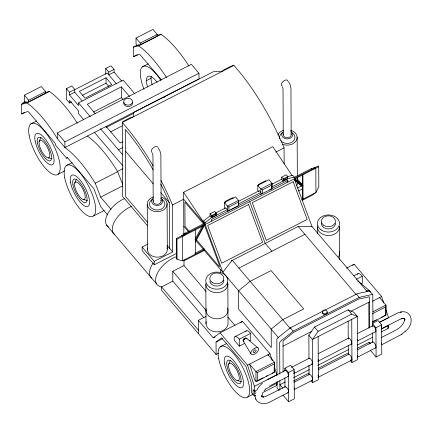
<?xml version="1.0" encoding="UTF-8"?>
<svg xmlns="http://www.w3.org/2000/svg" width="433" height="433" viewBox="0 0 433 433"><rect width="100%" height="100%" fill="white"/><g stroke="black" fill="none" stroke-linecap="round" stroke-linejoin="round"><path stroke-width="0.65" d="M245.987 338.097L246.815 338.833L246.572 338.265C245.035 337.68 242.843 339.537 243.27 341.15L243.503 341.35M250.896 353.799L243.205 340.998L243.222 340.311M358.199 281.136L357.907 281.001L358.448 281.704L357.983 281.022M224.343 202.53L227.374 206.097L227.401 211.326L238.226 206.108L238.518 200.392L235.487 196.826L224.343 202.53L224.37 207.759L225.128 208.652M257.781 185.416L260.812 188.983L260.839 194.217L271.664 188.999L271.956 183.278L268.925 179.717L257.781 185.416L257.808 190.65L258.566 191.538M257.516 380.97L257.473 372.559L255.941 371.617L249.56 364.11L254.761 379.974L255.99 381.424L257.516 380.97L274.105 372.477L274.376 362.183L267.995 354.676L268.379 355.85M262.831 392.558L276.324 385.651L276.519 382.252M372.634 322.055L385.673 315.381L385.938 305.086L379.557 297.579M243.157 340.663L243.4 339.889M381.695 344.381L381.608 324.82L377.987 320.561L372.32 323.462L372.337 326.141M255.475 393.797L255.649 393.11M284.979 387.189L285.369 386.674C287.398 387.367 289.276 390.777 288.172 392.639L270.63 401.618C265.564 404.936 256.071 404.411 255.302 397.007M381.646 344.581L381.641 343.51L381.695 343.834M39.246 141.402L40.918 137.445M74.698 183.099L76.376 179.148M228.705 364.24L230.378 360.288M243.232 340.268L244.115 338.99L245.457 338.189M282.949 346.205L311.836 331.299M262.728 393.061L261.835 396.292L261.819 395.627L262.084 397.029L261.732 396.038L262.387 396.985L261.792 396.574L263.692 396.991L263.085 397.029L265.104 396.715L285.369 386.674M195.364 242.02L204.517 225.16L204.511 224.321L203.905 223.607L183.484 234.08L183.489 234.778M195.066 239.335L202.352 226.075M195.353 240.624L203.591 225.631M243.46 339.791L243.692 339.45M257.348 389.126L259.297 386.333L262.463 383.081M238.226 206.108L238.545 205.621L262.598 193.313M271.664 188.999L271.984 188.512L271.956 183.278L260.812 188.983L262.344 189.925L262.36 193.757M274.105 372.477L274.425 371.99L274.376 362.183L255.941 371.617L255.99 381.424L263.129 377.771M276.324 385.651L276.963 384.677L276.947 382.209M385.673 315.381L385.992 314.894L385.938 305.086L372.856 311.782M381.5 331.824L387.952 328.523L388.59 327.548L388.58 325.08M308.978 358.567L308.853 335.229L314.488 327.045L348.089 309.849L353.777 312.242L357.398 316.501L357.626 359.628L351.964 362.529L350.357 360.635M308.853 335.229L312.474 339.488L357.398 316.501L351.71 314.114L318.109 331.31L312.474 339.488L312.702 382.62L318.363 379.725L318.136 336.593M264.06 390.988L265.337 389.473M243.768 339.358L244.071 339.039M25.785 102.091L21.65 104.207L21.699 113.874L27.057 111.698L28.383 111.736L55.034 143.079L55.705 145.396L66.617 158.229L67.277 157.488L93.929 188.831L100.716 206.812L107.628 214.941M369.452 301.942L350.892 311.311M401.911 334.135L405.477 331.137M405.402 331.218C416.67 322.536 410.316 305.687 395.859 313.925L379.492 322.304M244.163 338.952L244.51 338.671M231.162 261.007L298.169 226.41L312.041 226.638L367.108 291.409M203.597 222.205L203.591 220.954L210.037 215.905L210.027 213.815L214.633 211.456L216.148 213.236L216.007 215.574L211.553 217.691L205.107 222.735L205.118 224.478L222.871 272.276L232.169 260.19L290.375 328.652M177.048 259.307L176.442 258.593L176.339 238.491L181.784 235.769L182.39 236.483L182.52 260.769L204.641 249.446L204.647 250.285L186.212 259.719L182.52 260.769L177.048 259.307L176.945 239.205L182.39 236.483L186.076 233.755L204.511 224.321M206.032 316.393L198.346 320.323L213.242 337.843L220.045 332.847L242.502 321.351L269.976 353.664L272.287 360.711M240.932 322.504L242.502 321.351M218.47 353.268L216.105 354.475L216.04 342.027L221.636 337.913L245.955 366.518L251.66 383.919L251.708 392.883L254.501 396.168L255.719 395.805M352.565 265.375L354.134 264.222L381.603 296.535L383.703 302.943M244.613 338.601L244.981 338.384M381.89 344.679L401.283 334.563M401.147 334.655L402.008 334.065M323.375 310.926L290.37 327.819L277.661 337.973L276.833 339.082L277.023 375.389M372.943 323.624L372.797 294.754L371.958 294.5L359.206 297.374L293.206 331.153L280.492 341.307L279.664 342.416L279.832 373.966M269.526 386.068L270.095 385.738M297.119 178.705L302.959 185.557L294.776 178.97L318.715 166.651L318.109 165.936L313.622 168.296M24.378 95.206L41.308 86.54L45.557 91.542L45.562 93.16L28.632 101.825L25.558 102.529L24.405 101.17L24.378 95.206L28.627 100.207L28.632 101.825M136.005 38.077L152.936 29.417L157.19 34.418L157.195 36.042L140.265 44.702L137.185 45.438L136.038 44.09L136.005 38.077L140.26 43.084L140.265 44.702M22.289 103.233L25.19 101.744M28.627 100.207L45.557 91.542M140.26 43.084L157.19 34.418M161.417 79.786L140.011 54.607L138.69 54.569L133.332 56.745L133.277 47.127L136.828 45.313M25.558 102.529L26.727 101.934M137.185 45.438L138.354 44.843M21.65 104.207L27.014 102.978L49.47 91.482A71.716 24.751 62.9 0 1 77.355 123.226M133.277 47.127L138.641 45.849L161.103 34.353A71.716 24.751 62.9 0 1 188.988 66.097M71.873 101.863L69.529 103.065L66.498 99.498L66.444 88.646L71.716 85.951L74.747 89.512L74.763 92.229L82.108 100.867M105.782 74.276L105.749 68.533L111.027 65.832L114.058 69.399L114.074 72.111L121.852 81.258M21.699 113.874L24.654 112.364M133.332 56.745L137.467 54.628M134.966 93.988L123.134 80.073L78.546 102.886L78.562 105.603L69.486 94.924L69.475 92.213L74.747 89.512M114.074 72.111L108.797 74.812L108.78 72.094L114.058 69.399M74.438 89.831L107.281 73.025L116.574 83.959M69.486 94.924L74.763 92.229M106.02 77.767L79.358 91.412L85.101 98.161L111.757 84.516L106.02 77.767L106.047 83.19L108.916 86.568M82.351 95.32L106.047 83.19M30.738 123.973L36.653 120.948M142.37 66.844L148.281 63.819M129.559 96.537L121.327 86.849L87.293 104.266L95.092 113.446M146.419 80.619L151.03 78.259M93.317 112.066L121.386 97.701L121.327 86.849M57.324 138.63L57.297 132.953L191.386 64.333L198.969 73.253L199.001 78.925L64.907 147.55L57.324 138.63A71.716 24.751 62.9 0 0 27.014 102.978M111.037 209.345L100.662 197.145L95.222 183.208A71.716 24.751 62.9 0 0 64.907 147.55L64.88 141.872L198.969 73.253M106.101 127.464L133.57 113.408M284.151 163.945L284.064 147.869A115.936 40.015 62.9 0 0 233.901 65.383L122.274 122.512L122.658 196.517L147.588 225.837M110.318 131.995L122.258 125.884M66.617 158.229L67.802 157.628M66.195 165.677L72.105 162.651M58.136 174.218L64.641 170.889M122.62 141.786L120.228 143.009L105.928 126.187M118.426 149.791L122.588 147.658M117.018 171.679L122.885 168.675M95.222 183.208L117.684 171.712L122.653 184.436M100.662 197.145L122.534 185.952M93.593 215.921L104.234 210.476M183.852 234.318L183.63 192.274L272.801 146.641L292.026 175.462M176.247 253.565L154.262 264.812L154.245 261.326L172.68 251.892L172.437 204.998L183.668 199.25L205.118 224.478L294.283 178.845L294.278 177.102L292.762 175.316L287.593 176.567M275.789 152.102L284.064 147.869M265.878 180.626L258.42 184.442L258.425 185.665M154.262 264.812L142.138 250.55L142.121 247.064L148.07 244.023M281.677 177.146L286.289 174.786L287.804 176.567L287.653 178.905L283.204 181.021L281.688 179.235L281.677 177.146L283.961 179.397L283.967 180.794M215.233 213.247L225.874 207.802L227.39 209.583L211.553 217.691L210.037 215.905M238.193 201.497L259.313 190.688L260.828 192.469L238.534 203.878M271.643 184.377L281.688 179.235M238.545 205.621L238.518 200.392L227.374 206.097L228.905 207.034L238.204 202.276M262.344 189.925L271.643 185.162M271.973 186.769L287.815 178.661L294.278 177.102M229.744 210.124L211.558 219.434L211.569 221.176M230.919 209.523L237.961 205.924M269.635 189.708L287.821 180.404L287.831 182.147L286.922 180.783M294.261 177.368L311.511 168.54L315.202 167.49L315.809 168.204L315.938 192.49L312.253 195.213L302.142 200.387M183.895 234.691L181.784 235.769L185.47 233.046L186.076 233.755M294.278 178.385L312.117 169.254L315.809 168.204M182.39 236.483L204.517 225.16L219.374 265.158L219.385 266.782L196.257 239.579M297.395 188.068L302.153 185.633M298.602 190.948L302.169 189.118M194.818 253.451L204.035 248.731M301.877 199.683L315.938 192.49L318.823 186.753L318.715 166.651M203.938 317.741L172.837 281.158L172.783 271.296L184.014 265.548L183.987 260.293M172.837 281.158L161.606 286.906L161.623 290.391L216.105 354.475M238.902 268.108L304.902 234.329M346.449 268.157L354.134 264.222M213.242 337.843L215.017 336.934M216.04 342.027L222.546 338.698M234.946 336.652L246.345 330.823M353.772 275.843L357.972 273.694M220.197 346.817L226.703 343.488M244.71 343.407L239.308 346.173L234.258 340.235A9.066 3.128 62.9 0 1 239.27 339.196L250.669 333.361L250.707 340.338L249.505 340.95M356.299 279.307L362.302 276.238L362.334 283.209L361.138 283.821M324.571 310.315L357.523 293.606L369.127 291.165L369.961 291.42L372.797 294.754M220.045 332.847L247.514 365.154L269.976 353.664M372.423 301.233L381.603 296.535M257.473 372.559L274.062 364.066M372.591 313.638L385.63 306.97M266.1 376.25L267.291 375.638M272.048 373.208L273.835 372.293M372.315 321.892L376.477 319.765M381.235 317.329L382.426 316.718M383.611 316.112L385.992 314.894M284.871 370.605L284.86 368.218L290.527 365.317L294.148 369.582L294.305 398.847L288.632 401.748L282.971 395.085M267.654 379.541L285.19 370.561M255.681 395.567L254.501 396.168L254.447 386.306L276.909 374.816L274.387 367.124M291.544 367.33L309.389 358.199M318.049 353.766L348.652 338.103M357.285 333.686L372.748 325.773M379.671 322.222L388.536 317.687L385.597 308.713M288.632 401.748L288.481 372.483L294.148 369.582M381.706 344.121L381.765 354.086L376.098 356.987L375.941 327.721L381.608 324.82M253.105 394.528L253.078 389.597L254.474 391.237L257.429 389.727M247.595 397.061L252.915 394.339M270.69 385.419L288.183 376.472M312.193 364.164L293.758 373.598A3.312 1.142 62.9 0 0 293.834 371.162M317.854 361.268L351.455 344.073M357.707 340.868L375.552 331.738M381.484 329.058L387.936 325.757L387.952 328.523M265.164 389.213L276.314 383.508M285.293 381.938L279.886 384.71L282.857 388.201M293.704 377.636L309.33 369.641M317.741 365.338L348.381 349.653M357.393 345.041L372.412 337.356M293.493 380.997L309.13 372.992M318.152 368.375L348.224 352.987M357.247 348.37L369.273 342.211L370.459 343.607M294.007 382.252L309.471 374.339M318.131 369.906L348.733 354.243M357.366 349.826L372.829 341.913M381.413 337.524L395.984 330.065C399.697 327.998 403.204 325.107 404.72 320.111L404.59 320.696L404.714 319.04L404.357 318.558L404.86 319.094L403.697 318.504L404.362 318.628L401.651 318.715L402.69 318.52L400.525 319.099L381.311 328.809A3.312 1.142 62.9 0 0 381.202 326.157M294.435 389.435L312.28 380.304M351.542 360.213L317.936 377.408A3.312 1.142 62.9 0 0 318.017 374.967M357.198 357.317L375.638 347.878M245.04 338.352L246.604 338.281L258.122 348.018M233.901 65.383L230.854 66.298L223.309 70.157L222.67 71.131L213.545 71.645L133.591 112.558L133.499 116.764L130.452 117.679L122.907 121.538L122.274 122.512A115.936 40.015 62.9 0 1 153.212 166.115M156.93 35.349L161.103 34.353M45.303 92.44L49.47 91.482M44.334 93.441L45.562 93.16M400.352 312.28L400.866 312.182M401.061 312.15L401.608 312.047M245.511 338.168L245.949 338.092M243.703 341.41L243.99 341.437L243.162 340.701M288.172 392.639L287.615 392.477M48.258 157.926A9.77 3.372 62.9 0 0 45.795 144.768A9.77 3.372 62.9 0 0 39.262 144.595A9.77 3.372 62.9 0 0 48.258 157.926L52.003 158.77M83.71 199.624A9.77 3.372 62.9 0 0 81.252 186.466A9.77 3.372 62.9 0 0 74.72 186.298A9.77 3.372 62.9 0 0 83.71 199.624L87.455 200.474M237.717 380.769A9.77 3.372 62.9 0 0 235.254 367.606A9.77 3.372 62.9 0 0 228.721 367.438A9.77 3.372 62.9 0 0 237.717 380.769L241.462 381.614M243.627 341.388L243.205 340.998M254.474 391.237L256.006 392.179M295.144 180.464L302.965 186.953L294.716 180.35M294.678 178.667L302.353 184.842M358.232 281.152L369.75 290.889M311.511 168.54L312.117 169.254M287.344 177.151L287.653 178.905L287.35 178.548M283.658 179.04L283.961 179.397L287.647 177.508L287.804 176.567L283.193 178.926L283.204 181.021M356.375 294.039L359.206 297.374M298.169 226.41L355.942 294.364M372.32 323.462L375.941 327.721M348.089 309.849L351.71 314.114M370.583 350.503L376.098 356.987M233.246 198.687L232.44 197.74L224.981 201.556L225.788 202.509M271.902 251.221L265.169 243.303L249.7 201.664M105.749 68.533L108.78 72.094M121.386 97.701L123.118 99.742M314.488 327.045L318.109 331.31M215.699 213.815L216.007 215.574L215.704 215.217M211.997 215.71L212.305 217.469L212.002 217.112M210.027 213.815L212.3 216.067L216.002 214.173L216.148 213.236L211.542 215.596L211.553 217.691M203.591 220.954L205.107 222.735M203.478 223.937L184.886 202.07L185.015 226.356L189.335 231.444M290.37 327.819L293.206 331.153M125.435 151.133L153.304 183.911M160.703 192.62L169.411 202.861L169.649 248.326M183.809 226.324L188.626 231.991M196.073 240.753L203.082 248.997M203.959 250.025L278.809 338.07M66.444 88.646L69.475 92.213M78.546 102.886L90.378 116.802M100.456 128.661L122.696 154.814M311.094 380.726L312.702 382.62M83.823 119.876L78.606 113.738L78.59 111.027L69.513 100.353L69.529 103.065M94.264 132.157L122.967 165.915M176.339 238.491L176.945 239.205M284.86 368.218L288.481 372.483M147.566 222.351L125.673 196.598L125.321 129.521L126.869 131.323A110.415 38.109 62.9 0 1 153.185 169.92M167.051 245.267L172.68 251.892M184.014 265.548L205.919 291.312M227.834 317.091L234.832 325.318M279.112 390.55L277.088 388.168L277.055 381.441M57.297 132.953L64.88 141.872M172.783 271.296L206.514 310.97M142.121 247.064L154.245 261.326M198.401 330.184L161.606 286.906A20.595 10.906 -40.4 0 1 157.255 273.575A20.595 10.906 -40.4 0 1 175.922 256.866M106.518 225.046L156.562 283.902M158.251 147.875L159.983 151.085L160.865 154.586L161.114 201.036M246.604 338.281L246.815 338.833M183.63 192.274L205.118 224.478M288.497 81.572L290.17 84.825L290.933 88.023L291.182 134.474M282.343 86.66L283.009 88.678L283.252 134.847M152.275 153.228L152.941 155.241L153.185 201.415M169.411 202.861L167.078 197.437A110.415 38.109 62.9 0 0 160.773 184.122M294.283 178.845L312.041 226.638M255.513 398.144L255.697 398.663M255.757 398.815L255.941 399.34M247.514 365.154L254.447 386.306M358.405 281.407L358.448 281.704M372.369 332.863L372.418 342.281M369.658 327.711L369.398 296.751L358.703 299.03L293.731 332.284L283.063 340.933L283.128 371.99M369.273 342.211L369.284 344.067M368.802 302.25L368.938 328.182M351.737 319.397L351.964 362.529M348.148 321.14L348.24 339.142M348.273 345.198L348.321 354.611M339.634 259.768L339.461 226.427A11.031 8.552 -0.3 0 1 328.052 235.53A11.031 8.552 -0.3 0 1 317.519 225.864M317.438 227.536L317.47 233.571M309.01 365.29L309.059 374.707M302.905 174.808L303.03 199.093L302.423 198.379L302.299 174.764M297.141 136.985L297.347 175.76M297.352 177.097L297.379 182.445A9.932 7.697 -0.3 0 1 296.61 185.892M284.909 377.803L284.957 387.053M279.864 380.683L279.913 389.651M239.27 339.196L239.308 346.173M228.905 207.034L228.922 210.871M227.834 283.555L228.039 322.78A11.031 8.552 -0.3 0 1 216.273 331.867A11.031 8.552 -0.3 0 1 206.211 321.665M220.603 269.607L220.624 272.985M205.81 284.665L206.016 323.889M198.346 320.323L198.417 333.67M195.299 229.874L195.424 254.166M167.078 203.548L167.317 249.013M147.252 204.484L147.485 249.944M284.974 370.789A3.312 1.142 62.9 0 1 287.723 373.035A3.312 1.142 62.9 0 1 287.864 376.494M294.142 388.044A3.312 1.142 62.9 0 1 294.234 389.224M372.353 326.287A3.312 1.142 62.9 0 1 375.113 328.133A3.312 1.142 62.9 0 1 375.205 331.7M372.44 342.433A3.312 1.142 62.9 0 1 375.195 344.273A3.312 1.142 62.9 0 1 375.287 347.84M160.995 180.361A115.936 40.015 62.9 0 1 172.437 204.998M339.418 251.47A11.031 8.552 -0.3 0 1 338.465 256.921M227.623 308.052A11.031 8.552 -0.3 0 1 217.285 318.807A11.031 8.552 -0.3 0 1 206.146 308.588M227.65 282.446A11.031 8.552 -0.3 0 1 217.507 292.643A11.031 8.552 -0.3 0 1 205.816 283.55M223.818 280.27A7.025 5.445 -0.3 0 1 217.242 286.061A7.025 5.445 -0.3 0 1 209.789 280.979M335.445 223.141A7.025 5.445 -0.3 0 1 328.257 228.943A7.025 5.445 -0.3 0 1 321.448 222.903M151.599 278.083A20.595 10.906 -40.4 0 1 153.282 262.853M114.81 234.654A20.595 10.906 -40.4 0 1 114.994 220.7A20.595 10.906 -40.4 0 1 131.518 206.373M108.559 227.044A20.595 10.906 -40.4 0 1 108.017 213.177A20.595 10.906 -40.4 0 1 124.774 198.444M143.978 89.22A28.686 9.899 62.9 0 1 142.96 66.449A28.686 9.899 62.9 0 1 160.773 80.338M147.539 87.028A17.558 6.062 62.9 0 1 148.081 76.332A17.558 6.062 62.9 0 1 157.092 82.21M164.394 96.245A17.558 6.062 62.9 0 1 164.789 97.56M87.369 136.054A71.716 24.751 62.9 0 1 117.684 171.712M138.641 45.849A71.716 24.751 62.9 0 1 166.526 77.594M290.489 130.176A9.932 7.697 -0.3 0 1 296.372 140.427A9.932 7.697 -0.3 0 1 282.771 144.335M277.851 134.944A9.932 7.697 -0.3 0 1 283.496 130.328M280.79 140.747A7.702 5.97 -0.3 0 0 289.65 143.112A7.702 5.97 -0.3 0 0 294.922 137.088L294.543 135.556A7.702 5.97 -0.3 0 0 292.351 132.98M279.734 138.847A7.702 5.97 -0.3 0 1 282.998 132.471M167.008 247.519A9.932 7.697 -0.3 0 1 157.655 257.17A9.932 7.697 -0.3 0 1 147.675 247.941M161.617 197.129A9.932 7.697 -0.3 0 1 164.724 208.987A9.932 7.697 -0.3 0 1 149.109 208.538A9.932 7.697 -0.3 0 1 153.434 196.891M162.283 199.543A7.702 5.97 -0.3 0 1 164.443 205.962A7.702 5.97 -0.3 0 1 157.612 209.973L155.604 209.864A7.702 5.97 -0.3 0 1 149.666 205.41A7.702 5.97 -0.3 0 1 152.384 199.342M160.789 198.049A5.477 4.243 -0.3 0 1 161.238 204.04A5.477 4.243 -0.3 0 1 153.504 204.403A5.477 4.243 -0.3 0 1 153.055 198.411M290.857 131.48A5.477 4.243 -0.3 0 1 291.306 137.477A5.477 4.243 -0.3 0 1 283.572 137.84A5.477 4.243 -0.3 0 1 283.122 131.849M160.919 200.252A3.973 3.08 -0.3 0 1 157.379 204.3A3.973 3.08 -0.3 0 1 153.26 200.614M290.987 133.689A3.973 3.08 -0.3 0 1 287.447 137.737A3.973 3.08 -0.3 0 1 283.323 134.046M309.081 374.854A3.312 1.142 62.9 0 1 311.841 376.699A3.312 1.142 62.9 0 1 311.933 380.261M308.994 358.713A3.312 1.142 62.9 0 1 311.949 360.949A3.312 1.142 62.9 0 1 311.424 363.882M357.414 339.483A3.312 1.142 62.9 0 1 357.506 340.657M357.501 355.617A3.312 1.142 62.9 0 1 357.452 357.155M318.152 359.574A3.312 1.142 62.9 0 1 318.103 361.106M348.343 354.762A3.312 1.142 62.9 0 1 351.293 356.992A3.312 1.142 62.9 0 1 350.773 359.931M348.256 338.622A3.312 1.142 62.9 0 1 351.017 340.468A3.312 1.142 62.9 0 1 351.109 344.029M327.094 311.998A2.425 1.884 -0.3 0 1 324.929 314.472A2.425 1.884 -0.3 0 1 322.412 312.22M322.623 311.755A2.425 1.884 -0.3 0 1 322.975 311.349M152.107 152.367A3.973 2.003 -39.5 0 1 152.881 148.194A3.973 2.003 -39.5 0 1 157.709 147.182M282.175 85.804A3.973 2.003 -39.5 0 1 283.339 81.29A3.973 2.003 -39.5 0 1 287.88 81.188M152.145 84.668A17.558 6.062 62.9 0 1 151.204 76.311M245.787 331.472A9.066 3.128 62.9 0 1 250.669 333.361M243.525 340.636A1.764 0.936 -40.4 0 1 243.53 340.338M243.839 339.651A1.764 0.936 -40.4 0 1 244.456 338.996M244.829 338.736A1.764 0.936 -40.4 0 1 245.213 338.546M357.42 274.343A9.066 3.128 62.9 0 1 362.302 276.238M366.421 291.036A4.671 2.474 -40.4 0 1 370.22 292.14M132.325 102.02A4.411 3.421 -0.3 0 1 128.39 106.518A4.411 3.421 -0.3 0 1 123.811 102.421M250.139 281.326L238.578 290.743L238.67 309.178L271.274 347.531L271.182 329.091L282.744 319.678L303.706 308.951L271.101 270.598L250.139 281.326M254.793 348.164L253.781 348.76A4.671 2.474 -40.4 0 0 251.633 354.573A4.671 2.474 -40.4 0 0 258.182 350.719A4.671 2.474 -40.4 0 0 254.793 348.164M248.591 204.576L207.694 225.506L221.696 263.204L262.593 242.274L248.591 204.576M293.173 181.757L252.277 202.687L266.284 240.385L307.181 219.455L293.173 181.757M404.866 319.359L404.725 319.072L404.801 319.722L404.557 318.71L404.866 319.359M218.697 358.719A28.686 9.899 62.9 0 0 245.11 397.867A28.686 9.899 62.9 0 0 237.885 359.222A28.686 9.899 62.9 0 0 218.697 358.719M224.592 363.85A17.558 6.062 62.9 0 0 240.759 387.811A17.558 6.062 62.9 0 0 236.337 364.153A17.558 6.062 62.9 0 0 224.592 363.85M226.952 365.901A13.109 4.525 62.9 0 0 239.021 383.784A13.109 4.525 62.9 0 0 235.72 366.129A13.109 4.525 62.9 0 0 226.952 365.901M209.502 287.052A11.031 8.552 -0.3 0 0 227.617 282.3A11.031 8.552 -0.3 0 0 213.29 272.53A11.031 8.552 -0.3 0 0 209.502 287.052M321.129 229.923A11.031 8.552 -0.3 0 0 339.245 225.171A11.031 8.552 -0.3 0 0 324.918 215.401A11.031 8.552 -0.3 0 0 321.129 229.923M35.133 141.006A17.558 6.062 62.9 0 0 51.3 164.968A17.558 6.062 62.9 0 0 46.878 141.315A17.558 6.062 62.9 0 0 35.133 141.006M70.59 182.71A17.558 6.062 62.9 0 0 86.757 206.665A17.558 6.062 62.9 0 0 82.335 183.013A17.558 6.062 62.9 0 0 70.59 182.71M72.95 184.761A13.109 4.525 62.9 0 0 85.014 202.644A13.109 4.525 62.9 0 0 81.718 184.988A13.109 4.525 62.9 0 0 72.95 184.761M64.69 177.579A28.686 9.899 62.9 0 0 91.109 216.727A28.686 9.899 62.9 0 0 83.883 178.082A28.686 9.899 62.9 0 0 64.69 177.579M37.492 143.058A13.109 4.525 62.9 0 0 49.562 160.941A13.109 4.525 62.9 0 0 46.261 143.285A13.109 4.525 62.9 0 0 37.492 143.058M29.238 135.881A28.686 9.899 62.9 0 0 55.651 175.024A28.686 9.899 62.9 0 0 48.426 136.379A28.686 9.899 62.9 0 0 29.238 135.881M323.77 225.36A7.025 5.445 -0.3 0 0 335.31 222.329A7.025 5.445 -0.3 0 0 326.184 216.11A7.025 5.445 -0.3 0 0 323.77 225.36M212.143 282.484A7.025 5.445 -0.3 0 0 223.677 279.458A7.025 5.445 -0.3 0 0 214.552 273.239A7.025 5.445 -0.3 0 0 212.143 282.484M323.175 313.308A2.425 1.884 -0.3 0 0 327.164 312.274A2.425 1.884 -0.3 0 0 324.025 310.115A2.425 1.884 -0.3 0 0 323.175 313.308M254.463 352.397A1.764 0.936 -40.4 0 0 256.065 350.07A1.764 0.936 -40.4 0 0 253.538 351.06A1.764 0.936 -40.4 0 0 254.463 352.397M125.191 104.272A4.411 3.421 -0.3 0 0 132.449 102.388A4.411 3.421 -0.3 0 0 126.739 98.464A4.411 3.421 -0.3 0 0 125.191 104.272"/></g></svg>
